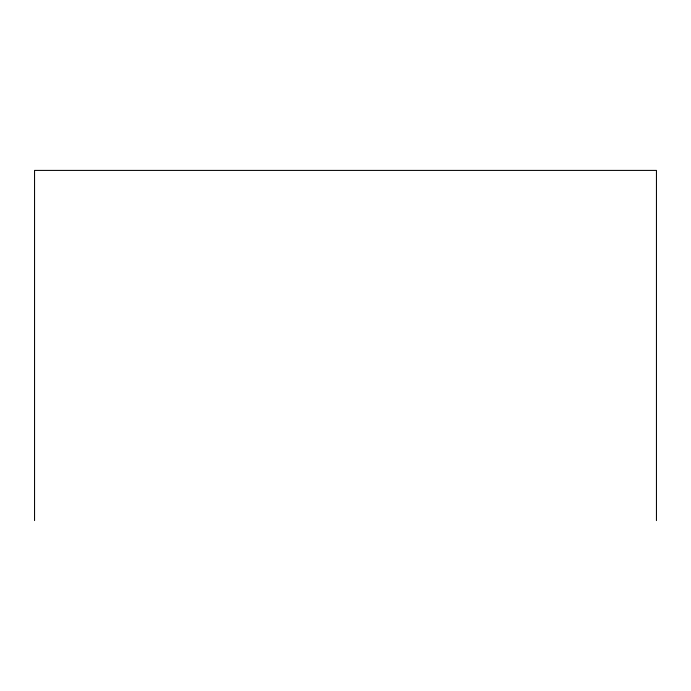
<?xml version="1.0" encoding="UTF-8"?>
<svg xmlns="http://www.w3.org/2000/svg" width="691" height="691" viewBox="0 0 691 691"><rect width="100%" height="100%" fill="white"/><g stroke="black" fill="none" stroke-linecap="round" stroke-linejoin="round"><path stroke-width="1.04" d="M656.45 520.591L656.45 170.409L34.55 170.409L34.55 520.591"/></g></svg>
